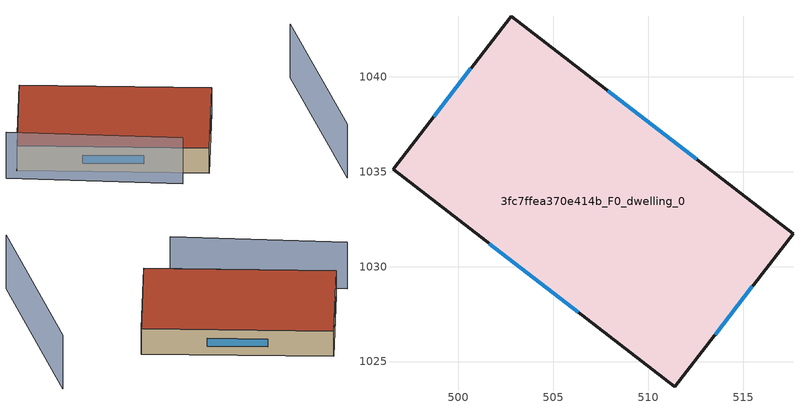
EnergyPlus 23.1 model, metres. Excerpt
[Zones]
3fc7ffea370e414b_F0_dwelling_0
 floor ground (EU_floor_Construction): 517.62,1031.72 511.39,1023.66 496.55,1035.14 502.79,1043.2 z0
 wall outside (EU_wall_Construction): 502.79,1043.2 496.55,1035.14 511.39,1023.66 517.62,1031.72 502.79,1043.2 z0:3
 window (EU_Window_Construction): 500.65,1040.44 498.69,1037.9 / 512.54,1035.65 507.86,1039.27 / 513.52,1026.42 515.49,1028.96 / 501.63,1031.21 506.31,1027.59 z1.03:1.97
 roof outside (EU_roof_Construction): 511.39,1023.66 517.62,1031.72 502.79,1043.2 496.55,1035.14 z3
shading: 521.67,1015.02 527.27,1031.87 z0:6.4; 494.95,1034.79 508.24,1023.77 z0:5.5
[Building]
EU S2 Campaign: North Axis=0; Terrain=City; Solar Distribution=FullExterior
[Site:Location]
Cape.Town.Intl.AP: Latitude=-33.965; Longitude=18.602; Time Zone=2; Elevation=46
[SizingPeriod:WeatherFileDays]
AnnualSizingPeriod: Begin Month=1; Begin Day of Month=1; End Month=12; End Day of Month=31; Day of Week for Start Day=Monday; Use Weather File Daylight Saving Period=No; Use Weather File Rain and Snow Indicators=No
[MATERIAL]
EU_InternalMass_Material: Roughness=MediumRough; Thickness=0.1; Conductivity=1; Density=1800; Specific Heat=900; Thermal Absorptance=0.9; Solar Absorptance=0.7; Visible Absorptance=0.7
[MATERIAL:NOMASS] Roughness=MediumRough; Thermal Absorptance=0.9; Solar Absorptance=0.7; Visible Absorptance=0.7
Name | Thermal Resistance
EU_wall_NoMass | 0.493876
EU_roof_NoMass | 0.449382
EU_floor_NoMass | 1.25
[WINDOWMATERIAL:SIMPLEGLAZINGSYSTEM]
EU_Window_SimpleGlazing: UFactor=4.4; Solar Heat Gain Coefficient=0.85; Visible Transmittance=0.85
[CONSTRUCTION]
EU_wall_Construction: EU_wall_NoMass
EU_roof_Construction: EU_roof_NoMass
EU_floor_Construction: EU_floor_NoMass
EU_Window_Construction: EU_Window_SimpleGlazing
EU_InternalMass_Construction: EU_InternalMass_Material
[ZONE]
3fc7ffea370e414b_F0_dwelling_0: Type=1; Multiplier=1; Ceiling Height=autocalculate; Volume=573.195; Floor Area=autocalculate; Part of Total Floor Area=Yes
[INTERNALMASS]
3fc7ffea370e414b_F0_dwelling_0_EU_InternalMass: Construction=EU_InternalMass_Construction; Zone or ZoneList=3fc7ffea370e414b_F0_dwelling_0; Surface Area=191.065
[OTHEREQUIPMENT]
EU_Step8_InternalGain_3fc7ffea370e414b_F0_dwelling_0_f000: Fuel Type=Electricity; Zone or ZoneList or Space or SpaceList=3fc7ffea370e414b_F0_dwelling_0; Schedule=EU_Step8_GainSchedule_3fc7ffea370e414b_F0_dwelling_0_f000; Design Level Calculation Method=Watts/Area; Power per Zone Floor Area=1; Fraction Latent=0; Fraction Radiant=0; Fraction Lost=0; Carbon Dioxide Generation Rate=0; EndUse Subcategory=EU_Step8_InternalGains
[ZONEVENTILATION:DESIGNFLOWRATE]
EU_ConstantAir_3fc7ffea370e414b_F0_dwelling_0: Zone or ZoneList or Space or SpaceList=3fc7ffea370e414b_F0_dwelling_0; Schedule=EU_AlwaysOn; Design Flow Rate Calculation Method=AirChanges/Hour; Air Changes per Hour=0.64; Ventilation Type=Natural; Fan Pressure Rise=0; Fan Total Efficiency=1; Constant Term Coefficient=1; Temperature Term Coefficient=0; Velocity Term Coefficient=0; Velocity Squared Term Coefficient=0; Minimum Indoor Temperature=-100; Maximum Indoor Temperature=100; Delta Temperature=-100; Minimum Outdoor Temperature=-100; Maximum Outdoor Temperature=100; Maximum Wind Speed=40
[HVACTEMPLATE:THERMOSTAT]
EU_HeatOnly_3fc7ffea370e414b_F0_dwelling_0: Constant Heating Setpoint=20; Constant Cooling Setpoint=50
[HVACTEMPLATE:ZONE:IDEALLOADSAIRSYSTEM]
3fc7ffea370e414b_F0_dwelling_0: Template Thermostat=EU_HeatOnly_3fc7ffea370e414b_F0_dwelling_0; System Availability Schedule=EU_AlwaysOn; Maximum Heating Supply Air Temperature=50; Minimum Cooling Supply Air Temperature=13; Maximum Heating Supply Air Humidity Ratio=0.0156; Minimum Cooling Supply Air Humidity Ratio=0.0077; Heating Limit=NoLimit; Cooling Limit=NoLimit; Heating Availability Schedule=EU_AlwaysOn; Cooling Availability Schedule=EU_CoolingOff; Dehumidification Control Type=ConstantSensibleHeatRatio; Cooling Sensible Heat Ratio=0.7; Dehumidification Setpoint=60; Humidification Control Type=None; Humidification Setpoint=30; Outdoor Air Method=None; Outdoor Air Flow Rate per Person=0.00944; Outdoor Air Flow Rate per Zone Floor Area=0; Outdoor Air Flow Rate per Zone=0; Demand Controlled Ventilation Type=None; Outdoor Air Economizer Type=NoEconomizer; Heat Recovery Type=None; Sensible Heat Recovery Effectiveness=0.7; Latent Heat Recovery Effectiveness=0.65
[SIZING:ZONE]
3fc7ffea370e414b_F0_dwelling_0: Zone Cooling Design Supply Air Temperature Input Method=SupplyAirTemperature; Zone Cooling Design Supply Air Temperature=13; Zone Heating Design Supply Air Temperature Input Method=SupplyAirTemperature; Zone Heating Design Supply Air Temperature=50; Zone Cooling Design Supply Air Humidity Ratio=0.008; Zone Heating Design Supply Air Humidity Ratio=0.008; Cooling Design Air Flow Method=DesignDay; Cooling Design Air Flow Rate=0; Cooling Minimum Air Flow per Zone Floor Area=0.000762; Cooling Minimum Air Flow=0; Cooling Minimum Air Flow Fraction=0.2; Heating Design Air Flow Method=DesignDay; Heating Design Air Flow Rate=0; Heating Maximum Air Flow per Zone Floor Area=0.002032; Heating Maximum Air Flow=0.141576; Heating Maximum Air Flow Fraction=0.3; Account for Dedicated Outdoor Air System=No; Dedicated Outdoor Air System Control Strategy=NeutralSupplyAir; Dedicated Outdoor Air Low Setpoint Temperature for Design=autosize; Dedicated Outdoor Air High Setpoint Temperature for Design=autosize; Zone Load Sizing Method=Sensible Load Only No Latent Load; Zone Latent Cooling Design Supply Air Humidity Ratio Input Method=HumidityRatioDifference; Zone Cooling Design Supply Air Humidity Ratio Difference=0.005; Zone Latent Heating Design Supply Air Humidity Ratio Input Method=HumidityRatioDifference; Zone Humidification Design Supply Air Humidity Ratio Difference=0.005
[SCHEDULE:CONSTANT]
Name | Hourly Value
EU_AlwaysOn | 1
EU_CoolingOff | 0
[SCHEDULE:FILE]
EU_Step8_GainSchedule_3fc7ffea370e414b_F0_dwelling_0_f000: File=../../schedules/3fc7ffea370e414b/3fc7ffea370e414b_F0_dwelling_0_f000_gain.csv; Column Number=1; Rows to Skip at Top=0; Number of Hours of Data=8760; Column Separator=Comma; Interpolate to Timestep=No; Minutes per Item=60; Adjust Schedule for Daylight Savings=Yes
